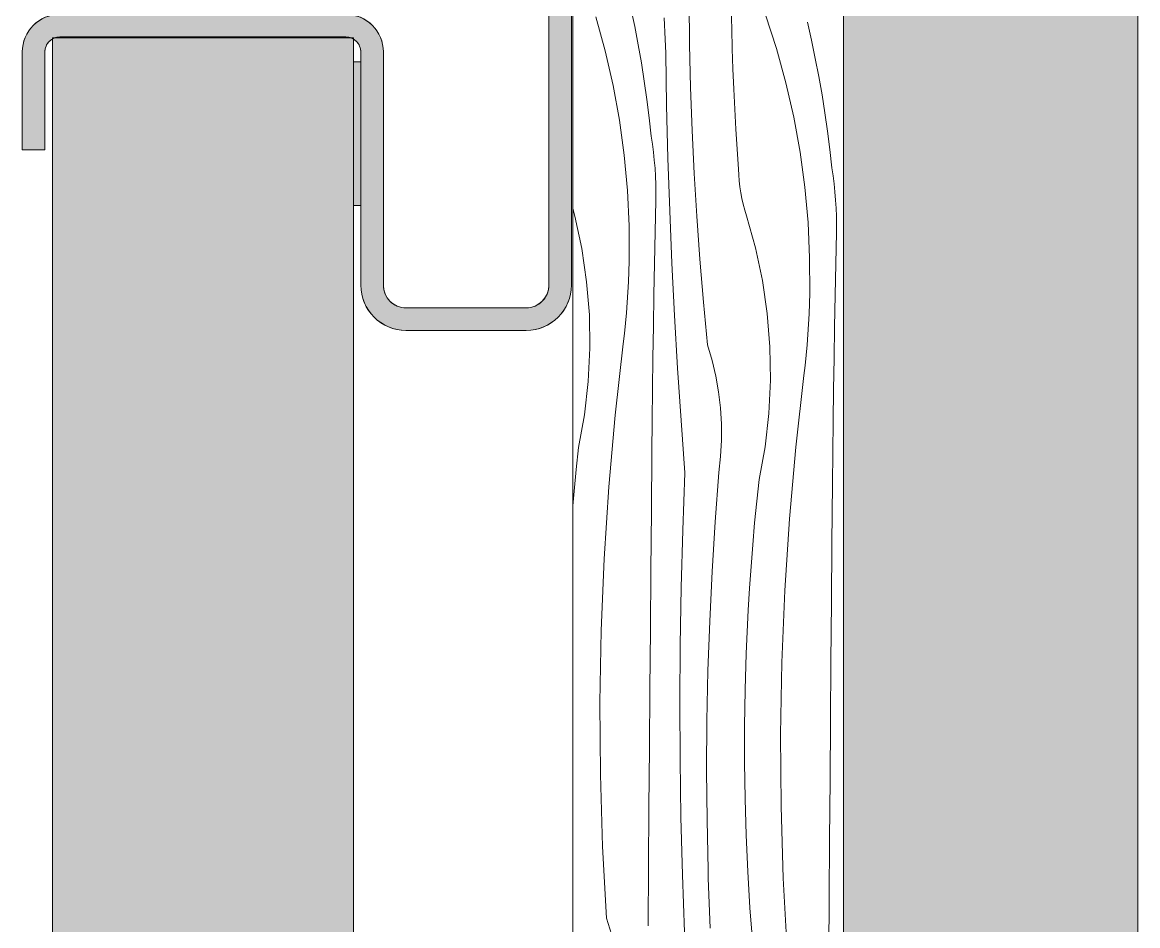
# Model space of a CAD drawing. Header units: millimetres. Extents: x -7826 to 55813, y 465 to 25965.
# Drawn here: x 43644 to 44386, y 17732 to 18332 of the extents above; entities that cross this region are included whole.
import ezdxf

# ---------------------------------------------------------------- set-up
doc = ezdxf.new("R2010")
doc.units = ezdxf.units.MM
for name, color, linetype, lineweight in [('2D Drafting - General102', 254, 'Continuous', 13), ('2D Drafting - General2', 251, 'Continuous', 15), ('2D Drafting - General81', 251, 'Continuous', 20)]:
    doc.layers.add(name, color=color, linetype=linetype, lineweight=lineweight)

# ---------------------------------------------------------------- blocks, each defined once
blk = doc.blocks.new('*X22')
at = {"layer": '2D Drafting - General81', "linetype": 'Continuous'}
for p, q in [((-54767.16, 66593.81), (-54764.65, 66581.8)), ((-54728.13, 66569.9), (-54728.47, 66598.48)), ((-54700.17, 66580.22), (-54700.44, 66593.54)), ((-54790.45, 66588.3), (-54784.23, 66565.62)), ((-54744.9, 66582.83), (-54745.12, 66587.5)), ((-54677.61, 66589.51), (-54670.38, 66567.13)), ((-54764.65, 66581.8), (-54762.33, 66569.75)), ((-54744.68, 66578.15), (-54744.9, 66582.83)), ((-54744.46, 66573.48), (-54744.68, 66578.15)), ((-54699.81, 66566.9), (-54700.17, 66580.22)), ((-54649.8, 66584.61), (-54647.09, 66572.64)), ((-54744.22, 66568.81), (-54744.46, 66573.48)), ((-54647.09, 66572.64), (-54644.58, 66560.63)), ((-54784.23, 66565.62), (-54779.01, 66542.69)), ((-54762.33, 66569.75), (-54760.21, 66557.67)), ((-54743.98, 66564.13), (-54744.22, 66568.81)), ((-54743.4, 66529.23), (-54743.98, 66564.13)), ((-54727.45, 66541.33), (-54728.13, 66569.9)), ((-54699.35, 66553.59), (-54699.81, 66566.9)), ((-54670.38, 66567.13), (-54664.16, 66544.45)), ((-54760.21, 66557.67), (-54758.28, 66545.55)), ((-54644.58, 66560.63), (-54642.26, 66548.58)), ((-54698.8, 66540.28), (-54699.35, 66553.59)), ((-54642.26, 66548.58), (-54640.14, 66536.5)), ((-54779.01, 66542.69), (-54774.82, 66519.54)), ((-54758.28, 66545.55), (-54756.56, 66533.4)), ((-54726.43, 66512.77), (-54727.45, 66541.33)), ((-54664.16, 66544.45), (-54658.94, 66521.51)), ((-54698.16, 66526.98), (-54698.8, 66540.28)), ((-54640.14, 66536.5), (-54638.21, 66524.38)), ((-54756.56, 66533.4), (-54755.03, 66521.23)), ((-54742.53, 66494.33), (-54743.4, 66529.23)), ((-54697.42, 66513.68), (-54698.16, 66526.98)), ((-54774.82, 66519.54), (-54771.65, 66496.24)), ((-54755.03, 66521.23), (-54753.7, 66509.03)), ((-54658.94, 66521.51), (-54654.75, 66498.37)), ((-54638.21, 66524.38), (-54636.49, 66512.23)), ((-54725.07, 66484.22), (-54726.43, 66512.77)), ((-54696.59, 66500.39), (-54697.42, 66513.68)), ((-54636.49, 66512.23), (-54634.96, 66500.06)), ((-54752.88, 66503.71), (-54753.7, 66509.03)), ((-54752.18, 66498.38), (-54752.88, 66503.71)), ((-54751.6, 66493.03), (-54752.18, 66498.38)), ((-54695.67, 66487.1), (-54696.59, 66500.39)), ((-54654.75, 66498.37), (-54651.58, 66475.07)), ((-54634.96, 66500.06), (-54633.63, 66487.86)), ((-54771.65, 66496.24), (-54769.52, 66472.81)), ((-54751.15, 66487.67), (-54751.6, 66493.03)), ((-54741.37, 66459.43), (-54742.53, 66494.33)), ((-54750.83, 66482.3), (-54751.15, 66487.67)), ((-54750.63, 66476.92), (-54750.83, 66482.3)), ((-54723.38, 66455.69), (-54725.07, 66484.22)), ((-54695.49, 66483.15), (-54695.67, 66487.1)), ((-54695.17, 66479.22), (-54695.49, 66483.15)), ((-54632.81, 66482.54), (-54633.63, 66487.86)), ((-54632.11, 66477.21), (-54632.81, 66482.54)), ((-54750.56, 66471.54), (-54750.63, 66476.92)), ((-54694.72, 66475.29), (-54695.17, 66479.22)), ((-54694.13, 66471.39), (-54694.72, 66475.29)), ((-54651.58, 66475.07), (-54649.45, 66451.64)), ((-54631.53, 66471.86), (-54632.11, 66477.21)), ((-54769.52, 66472.81), (-54768.43, 66449.32)), ((-54750.62, 66466.16), (-54750.56, 66471.54)), ((-54693.4, 66467.51), (-54694.13, 66471.39)), ((-54692.54, 66463.66), (-54693.4, 66467.51)), ((-54631.09, 66466.5), (-54631.53, 66471.86)), ((-54804.44, 66455.88), (-54805.85, 66460.85)), ((-54751.06, 66445.27), (-54750.62, 66466.16)), ((-54739.92, 66424.55), (-54741.37, 66459.43)), ((-54691.54, 66459.83), (-54692.54, 66463.66)), ((-54690.41, 66456.05), (-54691.54, 66459.83)), ((-54630.76, 66461.13), (-54631.09, 66466.5)), ((-54630.57, 66455.75), (-54630.76, 66461.13)), ((-54799.81, 66434.19), (-54804.44, 66455.88)), ((-54721.35, 66427.18), (-54723.38, 66455.69)), ((-54684.37, 66434.71), (-54690.41, 66456.05)), ((-54630.5, 66450.37), (-54630.57, 66455.75)), ((-54768.43, 66449.32), (-54768.38, 66425.8)), ((-54751.47, 66424.38), (-54751.06, 66445.27)), ((-54649.45, 66451.64), (-54648.36, 66428.15)), ((-54630.99, 66424.1), (-54630.55, 66444.99)), ((-54630.55, 66444.99), (-54630.5, 66450.37)), ((-54796.59, 66412.25), (-54799.81, 66434.19)), ((-54679.74, 66413.02), (-54684.37, 66434.71)), ((-54768.56, 66418.93), (-54768.38, 66425.8)), ((-54751.85, 66403.49), (-54751.47, 66424.38)), ((-54738.19, 66389.68), (-54739.92, 66424.55)), ((-54718.98, 66398.7), (-54721.35, 66427.18)), ((-54648.36, 66428.15), (-54648.31, 66404.63)), ((-54631.4, 66403.21), (-54630.99, 66424.1)), ((-54768.83, 66412.07), (-54768.56, 66418.93)), ((-54794.8, 66390.14), (-54796.59, 66412.25)), ((-54769.19, 66405.2), (-54768.83, 66412.07)), ((-54676.52, 66391.07), (-54679.74, 66413.02)), ((-54769.64, 66398.35), (-54769.19, 66405.2)), ((-54752.19, 66382.6), (-54751.85, 66403.49)), ((-54648.49, 66397.76), (-54648.31, 66404.63)), ((-54631.78, 66382.32), (-54631.4, 66403.21)), ((-54770.17, 66391.5), (-54769.64, 66398.35)), ((-54716.27, 66370.25), (-54718.98, 66398.7)), ((-54648.76, 66390.89), (-54648.49, 66397.76)), ((-54794.46, 66367.96), (-54794.8, 66390.14)), ((-54770.8, 66384.65), (-54770.17, 66391.5)), ((-54736.17, 66354.83), (-54738.19, 66389.68)), ((-54674.74, 66368.97), (-54676.52, 66391.07)), ((-54649.12, 66384.03), (-54648.76, 66390.89)), ((-54772.31, 66371), (-54771.51, 66377.82)), ((-54771.51, 66377.82), (-54770.8, 66384.65)), ((-54752.5, 66361.7), (-54752.19, 66382.6)), ((-54649.57, 66377.18), (-54649.12, 66384.03)), ((-54632.12, 66361.42), (-54631.78, 66382.32)), ((-54777.65, 66323.48), (-54772.31, 66371)), ((-54650.1, 66370.33), (-54649.57, 66377.18)), ((-54795.56, 66345.81), (-54794.46, 66367.96)), ((-54713.23, 66359.96), (-54716.27, 66370.25)), ((-54674.39, 66346.79), (-54674.74, 66368.97)), ((-54651.44, 66356.65), (-54650.73, 66363.48)), ((-54650.73, 66363.48), (-54650.1, 66370.33)), ((-54752.78, 66340.81), (-54752.5, 66361.7)), ((-54710.78, 66349.52), (-54713.23, 66359.96)), ((-54652.25, 66349.83), (-54651.44, 66356.65)), ((-54632.43, 66340.53), (-54632.12, 66361.42)), ((-54733.86, 66319.99), (-54736.17, 66354.83)), ((-54708.93, 66338.96), (-54710.78, 66349.52)), ((-54657.58, 66302.31), (-54652.25, 66349.83)), ((-54798.1, 66323.78), (-54795.56, 66345.81)), ((-54753.02, 66319.92), (-54752.78, 66340.81)), ((-54675.49, 66324.64), (-54674.39, 66346.79)), ((-54707.68, 66328.31), (-54708.93, 66338.96)), ((-54632.71, 66319.64), (-54632.43, 66340.53)), ((-54707.04, 66317.6), (-54707.68, 66328.31)), ((-54802.06, 66301.95), (-54798.1, 66323.78)), ((-54781.85, 66275.84), (-54777.65, 66323.48)), ((-54753.22, 66299.02), (-54753.02, 66319.92)), ((-54731.27, 66285.18), (-54733.86, 66319.99)), ((-54678.03, 66302.6), (-54675.49, 66324.64)), ((-54632.95, 66298.75), (-54632.71, 66319.64)), ((-54707.01, 66306.87), (-54707.04, 66317.6)), ((-54707.58, 66296.16), (-54707.01, 66306.87)), ((-54803.59, 66287.52), (-54802.06, 66301.95)), ((-54753.58, 66259.68), (-54753.22, 66299.02)), ((-54681.99, 66280.78), (-54678.03, 66302.6)), ((-54661.79, 66254.67), (-54657.58, 66302.31)), ((-54633.16, 66277.85), (-54632.95, 66298.75)), ((-54708.77, 66285.5), (-54707.58, 66296.16)), ((-54804.98, 66273.08), (-54803.59, 66287.52)), ((-54732.71, 66247.05), (-54731.27, 66285.18)), ((-54711.23, 66252.55), (-54708.77, 66285.5)), ((-54784.94, 66228.13), (-54781.85, 66275.84)), ((-54683.52, 66266.35), (-54681.99, 66280.78)), ((-54633.51, 66238.51), (-54633.16, 66277.85)), ((-54805.85, 66263.23), (-54804.98, 66273.08)), ((-54753.92, 66220.34), (-54753.58, 66259.68)), ((-54684.91, 66251.91), (-54683.52, 66266.35)), ((-54713.25, 66219.56), (-54711.23, 66252.55)), ((-54686.18, 66237.46), (-54684.91, 66251.91)), ((-54664.87, 66206.95), (-54661.79, 66254.67)), ((-54733.75, 66208.91), (-54732.71, 66247.05)), ((-54687.32, 66222.99), (-54686.18, 66237.46)), ((-54633.85, 66199.16), (-54633.51, 66238.51)), ((-54786.9, 66180.35), (-54784.94, 66228.13)), ((-54688.32, 66208.52), (-54687.32, 66222.99)), ((-54754.24, 66180.99), (-54753.92, 66220.34)), ((-54714.81, 66186.56), (-54713.25, 66219.56)), ((-54734.39, 66170.75), (-54733.75, 66208.91)), ((-54689.2, 66194.04), (-54688.32, 66208.52)), ((-54666.83, 66159.18), (-54664.87, 66206.95)), ((-54689.94, 66179.55), (-54689.2, 66194.04)), ((-54634.18, 66159.82), (-54633.85, 66199.16)), ((-54715.93, 66153.53), (-54714.81, 66186.56)), ((-54787.73, 66132.54), (-54786.9, 66180.35)), ((-54754.55, 66141.65), (-54754.24, 66180.99)), ((-54690.55, 66165.05), (-54689.94, 66179.55)), ((-54734.62, 66132.6), (-54734.39, 66170.75)), ((-54691.28, 66140.91), (-54690.55, 66165.05)), ((-54667.66, 66111.37), (-54666.83, 66159.18)), ((-54634.49, 66120.48), (-54634.18, 66159.82)), ((-54716.59, 66120.49), (-54715.93, 66153.53)), ((-54754.85, 66102.3), (-54754.55, 66141.65)), ((-54691.65, 66116.77), (-54691.28, 66140.91)), ((-54787.44, 66084.72), (-54787.73, 66132.54)), ((-54734.45, 66094.44), (-54734.62, 66132.6)), ((-54716.81, 66087.44), (-54716.59, 66120.49)), ((-54634.78, 66081.13), (-54634.49, 66120.48)), ((-54691.65, 66092.62), (-54691.65, 66116.77)), ((-54667.37, 66063.55), (-54667.66, 66111.37)), ((-54755.14, 66062.96), (-54754.85, 66102.3)), ((-54733.88, 66056.29), (-54734.45, 66094.44)), ((-54691.29, 66068.47), (-54691.65, 66092.62)), ((-54786.01, 66036.92), (-54787.44, 66084.72)), ((-54716.57, 66054.4), (-54716.81, 66087.44)), ((-54635.07, 66041.79), (-54634.78, 66081.13)), ((-54690.57, 66044.34), (-54691.29, 66068.47)), ((-54755.41, 66023.61), (-54755.14, 66062.96)), ((-54665.95, 66015.75), (-54667.37, 66063.55)), ((-54732.9, 66018.14), (-54733.88, 66056.29)), ((-54715.89, 66021.36), (-54716.57, 66054.4)), ((-54689.48, 66020.21), (-54690.57, 66044.34)), ((-54783.46, 65989.17), (-54786.01, 66036.92)), ((-54635.34, 66002.44), (-54635.07, 66041.79)), ((-54755.66, 65984.27), (-54755.41, 66023.61)), ((-54731.52, 65980.01), (-54732.9, 66018.14)), ((-54715.73, 66015.81), (-54715.89, 66021.36)), ((-54715.56, 66010.26), (-54715.73, 66015.81)), ((-54688.03, 65996.11), (-54689.48, 66020.21)), ((-54663.4, 65968), (-54665.95, 66015.75)), ((-54715.37, 66004.71), (-54715.56, 66010.26)), ((-54715.18, 65999.16), (-54715.37, 66004.71)), ((-54635.59, 65963.1), (-54635.34, 66002.44)), ((-54714.97, 65993.61), (-54715.18, 65999.16)), ((-54714.74, 65988.06), (-54714.97, 65993.61)), ((-54686.22, 65972.03), (-54688.03, 65996.11)), ((-54783.46, 65989.17), (-54776.24, 65966.79)), ((-54714.51, 65982.52), (-54714.74, 65988.06))]:
    blk.add_line(p, q, dxfattribs=at)
blk = doc.blocks.new('Wype_nienie_25')
at = {"layer": '2D Drafting - General2', "linetype": 'Continuous'}
for p, q in [((-54805.85, 67937), (-54805.85, 53283.58)), ((-54625.85, 53283.58), (-54625.85, 67937))]:
    blk.add_line(p, q, dxfattribs=at)
at = {"layer": '2D Drafting - General81', "linetype": 'Continuous'}
blk.add_blockref('*X22', (0, 0), dxfattribs=at)

msp = doc.modelspace()

# ---------------------------------------------------------------- hatches: boundary and pattern name
at = {"layer": '2D Drafting - General102', "linetype": 'Continuous'}
msp.add_hatch(color=256, dxfattribs=at).paths.add_polyline_path([(44009.1, 18412.03), (43994.1, 18412.03), (43994.1, 18392.78), (43994.1, 18157.18, -0.414214), (43979.1, 18142.18), (43899.11, 18142.18, -0.414214), (43884.11, 18157.18), (43884.11, 18312.18, 0.414214), (43859.11, 18337.18), (43669.11, 18337.18, 0.414214), (43644.11, 18312.18), (43644.11, 18247.18), (43659.11, 18247.18), (43659.11, 18312.18, -0.414214), (43669.11, 18322.18), (43859.11, 18322.18, -0.414214), (43869.11, 18312.18), (43869.11, 18157.18, 0.414214), (43899.11, 18127.18), (43979.1, 18127.18, 0.414214), (44009.1, 18157.18)], flags=0)
at = {"layer": '2D Drafting - General81', "linetype": 'Continuous'}
h = msp.add_hatch(dxfattribs=at)
h.set_pattern_fill('SOLID___DASHED', color=256, style=0, pattern_type=2)
h.set_pattern_definition([(45, (98815.82, -48252.71), (-70.71068, 70.71068), []), (45, (98780.46, -48217.35), (-70.71068, 70.71068), [75, -25])])
h.paths.add_polyline_path([(44189.97, 5030.87), (44385.52, 5030.87), (44385.52, 19684.29), (44189.97, 19684.29)], flags=0)
h = msp.add_hatch(dxfattribs=at)
h.set_pattern_fill('BETON', color=256, style=0, pattern_type=2)
h.set_pattern_definition([(45, (98815.82, -48252.71), (-70.71068, 70.71068), [75, -25]), (45, (98815.82, -48182), (-70.71068, 70.71068), [75, -25])])
h.paths.add_polyline_path([(43664.2, 18321.65), (43864.2, 18321.65), (43864.2, 6351.65), (43664.2, 6351.65)], flags=0)
msp.add_hatch(color=256, dxfattribs=at).paths.add_polyline_path([(43864.2, 18210.21), (43869.11, 18210.21), (43869.11, 18305.64), (43864.2, 18305.64)], flags=0)

# ---------------------------------------------------------------- linework, layer by layer
at = {"layer": '2D Drafting - General2', "linetype": 'Continuous'}
for p, q in [((43994.1, 18777.18), (43994.1, 18157.18)), ((44009.1, 18777.18), (44009.1, 18157.18)), ((43859.11, 18322.18), (43669.11, 18322.18)), ((43644.11, 18247.18), (43644.11, 18312.18)), ((43659.11, 18247.18), (43659.11, 18312.18)), ((43869.11, 18157.18), (43869.11, 18312.18)), ((43884.11, 18157.18), (43884.11, 18312.18)), ((43644.11, 18247.18), (43659.11, 18247.18)), ((43979.1, 18142.18), (43899.11, 18142.18)), ((43979.1, 18127.18), (43899.11, 18127.18))]:
    msp.add_line(p, q, dxfattribs=at)
at = {"layer": '2D Drafting - General2', "linetype": 'Continuous', "flags": 128}
for points in [[(44189.97, 5030.87), (44385.52, 5030.87), (44385.52, 19684.29), (44189.97, 19684.29)], [(43664.2, 18321.65), (43864.2, 18321.65), (43864.2, 6351.65), (43664.2, 6351.65)], [(43864.2, 18210.21), (43869.11, 18210.21), (43869.11, 18305.64), (43864.2, 18305.64)]]:
    msp.add_lwpolyline(points, close=True, dxfattribs=at)
msp.add_lwpolyline([(44009.1, 18412.03), (43994.1, 18412.03), (43994.1, 18392.78), (43994.1, 18157.18, -0.414214), (43979.1, 18142.18), (43899.11, 18142.18, -0.414214), (43884.11, 18157.18), (43884.11, 18312.18, 0.414214), (43859.11, 18337.18), (43669.11, 18337.18, 0.414214), (43644.11, 18312.18), (43644.11, 18247.18), (43659.11, 18247.18), (43659.11, 18312.18, -0.414214), (43669.11, 18322.18), (43859.11, 18322.18, -0.414214), (43869.11, 18312.18), (43869.11, 18157.18, 0.414214), (43899.11, 18127.18), (43979.1, 18127.18, 0.414214), (44009.1, 18157.18)], format="xyb", close=True, dxfattribs=at)
at = {"layer": '2D Drafting - General2', "linetype": 'Continuous'}
for centre, radius, start, end in [((43669.11, 18312.18), 25, 90, 180), ((43859.11, 18312.18), 25, 0, 90), ((43669.11, 18312.18), 10, 90, 180), ((43859.11, 18312.18), 10, 0, 90), ((43899.11, 18157.18), 30, 180, 270), ((43899.11, 18157.18), 15, 180, 270), ((43979.1, 18157.18), 15, 270, 0), ((43979.1, 18157.18), 30, 270, 0)]:
    msp.add_arc(centre, radius, start, end, dxfattribs=at)

# ---------------------------------------------------------------- block references
at = {"layer": '2D Drafting - General81', "linetype": 'Continuous'}
msp.add_blockref('Wype_nienie_25', (98815.82, -48252.71), dxfattribs=at)

doc.saveas('drawing.dxf')
